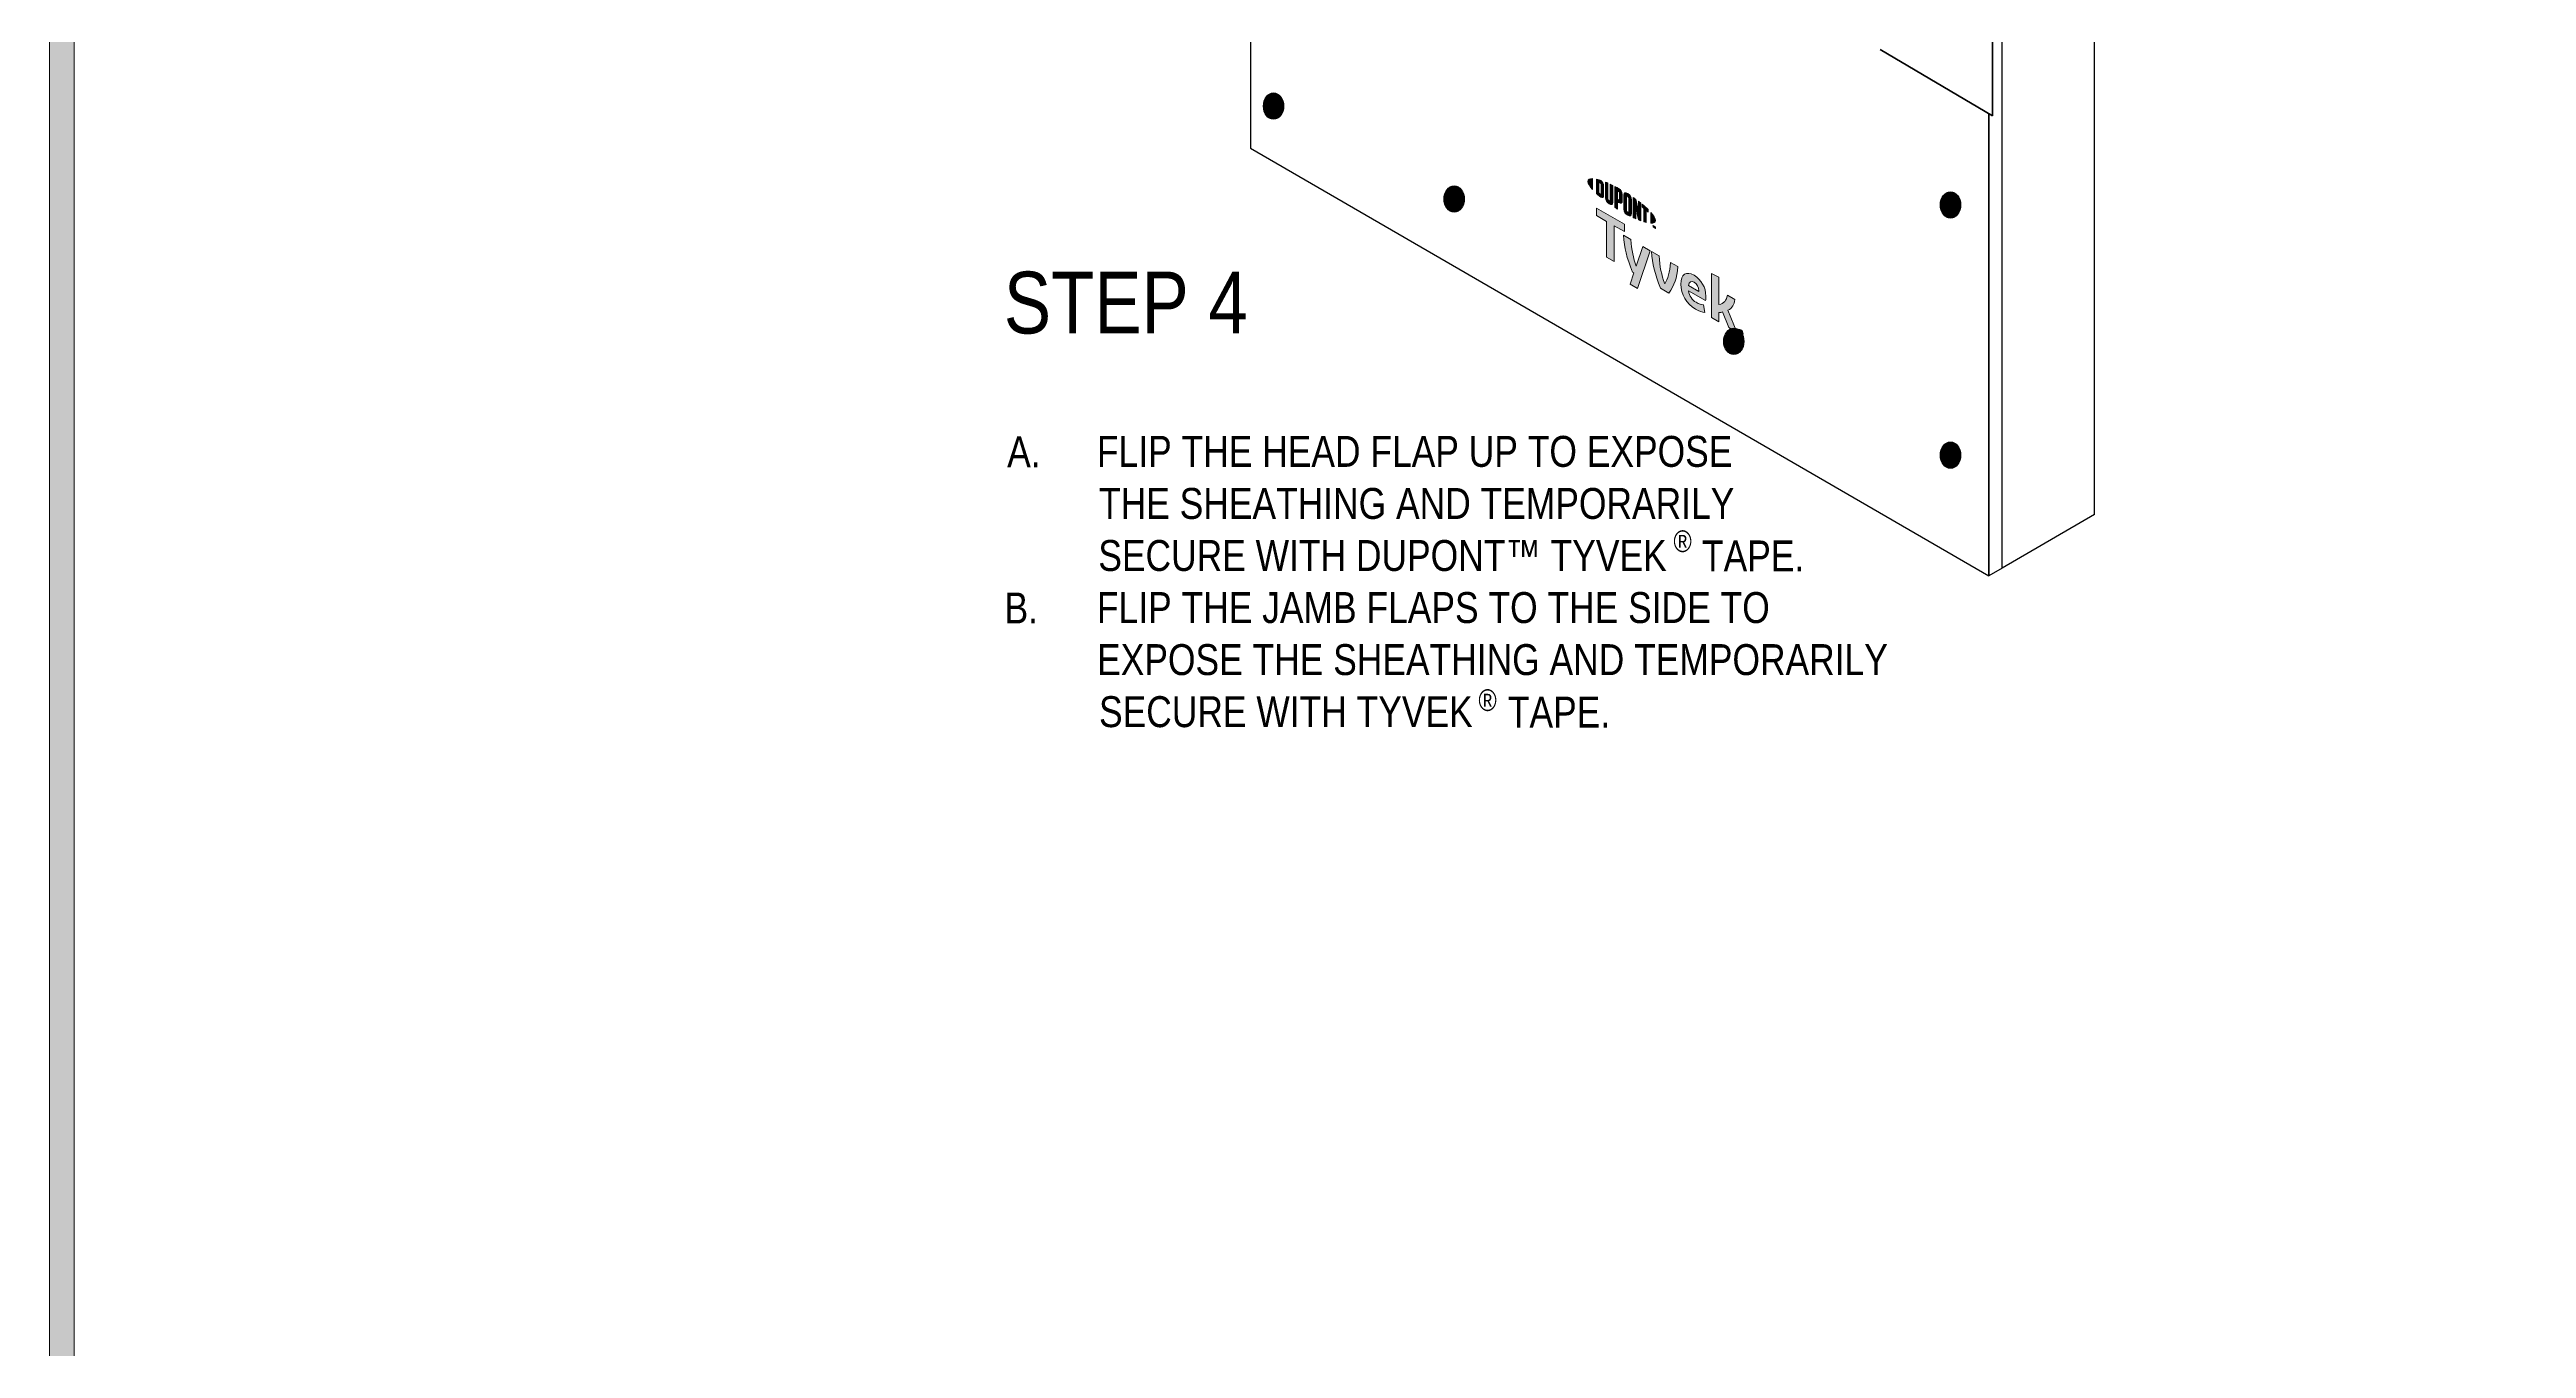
# Model space of a CAD drawing. Extents: x -1279 to 5791, y -3809 to 1769.
# Drawn here: x -1156 to -255, y -302 to 171 of the extents above; entities that cross this region are included whole.
import ezdxf

# ---------------------------------------------------------------- set-up
doc = ezdxf.new("R2010")
doc.units = 0
doc.header["$MEASUREMENT"] = 0
doc.layers.get('0').update_dxf_attribs({"lineweight": 0})
for name, color, linetype, lineweight in [('.ATI-TEXT', 7, 'Continuous', 0), ('G-ANNO-TTLB', 7, 'Continuous', 0), ('TYVEK', 7, 'Continuous', 0), ('X-REF - TRACED', 7, 'Continuous', 0)]:
    doc.layers.add(name, color=color, linetype=linetype, lineweight=lineweight)

# ---------------------------------------------------------------- blocks, each defined once
blk = doc.blocks.new('Block_32')
at = {"layer": '.ATI-TEXT', "char_height": 0.2, "attachment_point": 7}
for s, insert in [('\\C18;\\c0;\\FArial Narrow|b0|i0|c1;\\H11.249999;\\W1.000000;A.', (-807.94, 18.84)), ('\\C18;\\c0;\\FArial Narrow|b0|i0|c1;\\H11.249999;\\W1.000000;FLIP THE HEAD FLAP UP TO EXPOSE', (-775.27, 18.84)), ('\\C18;\\c0;\\FArial Narrow|b0|i0|c1;\\H11.249999;\\W1.000000;THE SHEATHING AND TEMPORARILY', (-774.51, -0.11)), ('\\C18;\\c0;\\FArial Narrow|b0|i0|c1;\\H11.249999;\\W1.000000;SECURE WITH DUPONT™ TYVEK', (-774.77, -19.06)), ('\\C18;\\c0;\\FArial Narrow|b0|i0|c1;\\H7.874999;\\W1.000000;®', (-565.42, -12.12)), ('\\C18;\\c0;\\FArial Narrow|b0|i0|c1;\\H11.249999;\\W1.000000;  TAPE.', (-562.21, -19.06)), ('\\C18;\\c0;\\FArial Narrow|b0|i0|c1;\\H11.249999;\\W1.000000;B.', (-808.89, -38.01)), ('\\C18;\\c0;\\FArial Narrow|b0|i0|c1;\\H11.249999;\\W1.000000;FLIP THE JAMB FLAPS TO THE SIDE TO', (-775.27, -38.01)), ('\\C18;\\c0;\\FArial Narrow|b0|i0|c1;\\H11.249999;\\W1.000000;EXPOSE THE SHEATHING AND TEMPORARILY', (-775.21, -56.96)), ('\\C18;\\c0;\\FArial Narrow|b0|i0|c1;\\H7.874999;\\W1.000000;®', (-636.41, -69.97)), ('\\C18;\\c0;\\FArial Narrow|b0|i0|c1;\\H11.249999;\\W1.000000;SECURE WITH TYVEK', (-774.51, -75.91)), ('\\C18;\\c0;\\FArial Narrow|b0|i0|c1;\\H11.249999;\\W1.000000; TAPE.', (-629.29, -75.91))]:
    blk.add_mtext(s, dxfattribs=dict(at, insert=insert))
blk = doc.blocks.new('Block_347')
at = {"layer": 'X-REF - TRACED', "true_color": 0x848484, "transparency": 33554687}
h = blk.add_hatch(color=252, dxfattribs=at)
h.dxf.hatch_style = 2
edge = h.paths.add_edge_path()
edge.add_spline(control_points=[(-596.57, 122.92), (-596.57, 122.2), (-595.96, 121.17), (-594.89, 119.97), (-594.89, 119.97), (-594.89, 123.91), (-594.89, 123.91), (-595.96, 123.95), (-596.57, 123.63), (-596.57, 122.92)], knot_values=[0, 0, 0, 0, 1, 1, 1, 2, 2, 2, 3, 3, 3, 3], degree=3, periodic=0)
h = blk.add_hatch(color=252, dxfattribs=at)
h.dxf.hatch_style = 2
edge = h.paths.add_edge_path()
edge.add_spline(control_points=[(-591.69, 118.49), (-591.69, 118.18), (-591.85, 118.18), (-592.03, 118.28), (-592.18, 118.37), (-592.41, 118.56), (-592.6, 118.73), (-592.6, 118.73), (-592.6, 122.5), (-592.6, 122.5), (-592.41, 122.45), (-592.18, 122.38), (-592.03, 122.29), (-591.85, 122.18), (-591.69, 121.99), (-591.69, 121.69), (-591.69, 121.69), (-591.69, 118.49), (-591.69, 118.49)], knot_values=[0, 0, 0, 0, 1, 1, 1, 2, 2, 2, 3, 3, 3, 4, 4, 4, 5, 5, 5, 6, 6, 6, 6], degree=3, periodic=0)
edge = h.paths.add_edge_path()
edge.add_spline(control_points=[(-591.91, 123.21), (-592.21, 123.38), (-592.64, 123.52), (-593.42, 123.7), (-593.42, 123.7), (-593.42, 118.47), (-593.42, 118.47), (-592.73, 117.84), (-592.21, 117.4), (-591.91, 117.23), (-591.22, 116.83), (-590.84, 117.09), (-590.84, 117.86), (-590.84, 117.86), (-590.84, 121.33), (-590.84, 121.33), (-590.84, 122.1), (-591.22, 122.81), (-591.91, 123.21)], knot_values=[0, 0, 0, 0, 1, 1, 1, 2, 2, 2, 3, 3, 3, 4, 4, 4, 5, 5, 5, 6, 6, 6, 6], degree=3, periodic=0)
h = blk.add_hatch(color=252, dxfattribs=at)
h.dxf.hatch_style = 2
edge = h.paths.add_edge_path()
edge.add_spline(control_points=[(-588.44, 116), (-588.44, 115.7), (-588.53, 115.56), (-588.86, 115.8), (-589.19, 116.03), (-589.27, 116.24), (-589.27, 116.59), (-589.27, 116.59), (-589.27, 122.28), (-589.27, 122.28), (-589.49, 122.38), (-589.97, 122.58), (-590.17, 122.66), (-590.17, 122.66), (-590.17, 116.91), (-590.17, 116.91), (-590.17, 115.99), (-589.78, 115.41), (-588.86, 114.76), (-588.02, 114.16), (-587.51, 114.35), (-587.51, 115.37), (-587.51, 115.37), (-587.51, 121.45), (-587.51, 121.45), (-587.68, 121.54), (-588.26, 121.81), (-588.44, 121.9), (-588.44, 121.9), (-588.44, 116), (-588.44, 116)], knot_values=[0, 0, 0, 0, 1, 1, 1, 2, 2, 2, 3, 3, 3, 4, 4, 4, 5, 5, 5, 6, 6, 6, 7, 7, 7, 8, 8, 8, 9, 9, 9, 10, 10, 10, 10], degree=3, periodic=0)
h = blk.add_hatch(color=252, dxfattribs=at)
h.dxf.hatch_style = 2
edge = h.paths.add_edge_path()
edge.add_spline(control_points=[(-585.03, 116.53), (-585.03, 116.2), (-585.13, 116.09), (-585.51, 116.31), (-585.51, 116.31), (-585.84, 116.5), (-585.84, 116.5), (-585.84, 116.5), (-585.84, 119.52), (-585.84, 119.52), (-585.69, 119.44), (-585.61, 119.4), (-585.52, 119.35), (-585.11, 119.11), (-585.03, 118.88), (-585.03, 118.54), (-585.03, 118.54), (-585.03, 116.53), (-585.03, 116.53)], knot_values=[0, 0, 0, 0, 1, 1, 1, 2, 2, 2, 3, 3, 3, 4, 4, 4, 5, 5, 5, 6, 6, 6, 6], degree=3, periodic=0)
edge = h.paths.add_edge_path()
edge.add_spline(control_points=[(-585.47, 120.38), (-585.63, 120.48), (-586.23, 120.8), (-586.77, 121.08), (-586.77, 121.08), (-586.77, 113.42), (-586.77, 113.42), (-586.59, 113.3), (-586.1, 112.99), (-585.84, 112.83), (-585.84, 112.83), (-585.84, 115.43), (-585.84, 115.43), (-585.84, 115.43), (-585.47, 115.22), (-585.47, 115.22), (-584.49, 114.66), (-584.08, 114.93), (-584.08, 115.9), (-584.08, 115.9), (-584.08, 118.15), (-584.08, 118.15), (-584.08, 119.11), (-584.54, 119.85), (-585.47, 120.38)], knot_values=[0, 0, 0, 0, 1, 1, 1, 2, 2, 2, 3, 3, 3, 4, 4, 4, 5, 5, 5, 6, 6, 6, 7, 7, 7, 8, 8, 8, 8], degree=3, periodic=0)
h = blk.add_hatch(color=252, dxfattribs=at)
h.dxf.hatch_style = 2
edge = h.paths.add_edge_path()
edge.add_spline(control_points=[(-581.67, 111.92), (-581.67, 111.62), (-581.76, 111.51), (-582.09, 111.69), (-582.44, 111.88), (-582.53, 112.1), (-582.53, 112.41), (-582.53, 112.41), (-582.53, 117.18), (-582.53, 117.18), (-582.53, 117.5), (-582.44, 117.62), (-582.09, 117.41), (-581.76, 117.21), (-581.67, 116.99), (-581.67, 116.69), (-581.67, 116.69), (-581.67, 111.92), (-581.67, 111.92)], knot_values=[0, 0, 0, 0, 1, 1, 1, 2, 2, 2, 3, 3, 3, 4, 4, 4, 5, 5, 5, 6, 6, 6, 6], degree=3, periodic=0)
edge = h.paths.add_edge_path()
edge.add_spline(control_points=[(-582.09, 118.48), (-582.96, 119.03), (-583.48, 118.89), (-583.48, 117.88), (-583.48, 117.88), (-583.48, 112.87), (-583.48, 112.87), (-583.48, 111.81), (-583.01, 111.1), (-582.09, 110.62), (-581.2, 110.14), (-580.73, 110.26), (-580.73, 111.39), (-580.73, 111.39), (-580.73, 116.17), (-580.73, 116.17), (-580.73, 117.25), (-581.15, 117.88), (-582.09, 118.48)], knot_values=[0, 0, 0, 0, 1, 1, 1, 2, 2, 2, 3, 3, 3, 4, 4, 4, 5, 5, 5, 6, 6, 6, 6], degree=3, periodic=0)
h = blk.add_hatch(color=252, dxfattribs=at)
h.dxf.hatch_style = 2
edge = h.paths.add_edge_path()
edge.add_spline(control_points=[(-578.12, 111.92), (-578.12, 111.92), (-579.16, 116.41), (-579.16, 116.41), (-579.45, 116.62), (-579.79, 116.86), (-580.05, 117.04), (-580.05, 117.04), (-580.05, 109.7), (-580.05, 109.7), (-579.87, 109.61), (-579.39, 109.4), (-579.15, 109.29), (-579.15, 109.29), (-579.22, 113.66), (-579.22, 113.66), (-579.22, 113.66), (-578.12, 108.87), (-578.12, 108.87), (-577.89, 108.78), (-577.55, 108.65), (-577.32, 108.57), (-577.32, 108.57), (-577.32, 115.02), (-577.32, 115.02), (-577.56, 115.21), (-577.98, 115.54), (-578.19, 115.69), (-578.19, 115.69), (-578.12, 111.92), (-578.12, 111.92)], knot_values=[0, 0, 0, 0, 1, 1, 1, 2, 2, 2, 3, 3, 3, 4, 4, 4, 5, 5, 5, 6, 6, 6, 7, 7, 7, 8, 8, 8, 9, 9, 9, 10, 10, 10, 10], degree=3, periodic=0)
h = blk.add_hatch(color=252, dxfattribs=at)
h.dxf.hatch_style = 2
edge = h.paths.add_edge_path()
edge.add_spline(control_points=[(-576.86, 113.62), (-576.63, 113.44), (-576.4, 113.26), (-576.18, 113.07), (-576.18, 113.07), (-576.18, 108.19), (-576.18, 108.19), (-575.97, 108.13), (-575.59, 108.02), (-575.34, 107.96), (-575.34, 107.96), (-575.34, 112.36), (-575.34, 112.36), (-575.09, 112.14), (-574.86, 111.94), (-574.65, 111.75), (-574.65, 111.75), (-574.65, 112.69), (-574.65, 112.69), (-575.31, 113.34), (-576.03, 113.97), (-576.86, 114.65), (-576.86, 114.65), (-576.86, 113.62), (-576.86, 113.62)], knot_values=[0, 0, 0, 0, 1, 1, 1, 2, 2, 2, 3, 3, 3, 4, 4, 4, 5, 5, 5, 6, 6, 6, 7, 7, 7, 8, 8, 8, 8], degree=3, periodic=0)
h = blk.add_hatch(color=252, dxfattribs=at)
h.dxf.hatch_style = 2
edge = h.paths.add_edge_path()
edge.add_spline(control_points=[(-571.96, 108.71), (-571.96, 107.99), (-572.58, 107.67), (-573.64, 107.7), (-573.64, 107.7), (-573.64, 111.65), (-573.64, 111.65), (-572.58, 110.45), (-571.96, 109.43), (-571.96, 108.71)], knot_values=[0, 0, 0, 0, 1, 1, 1, 2, 2, 2, 3, 3, 3, 3], degree=3, periodic=0)
h = blk.add_hatch(color=252, dxfattribs=at)
h.dxf.hatch_style = 2
edge = h.paths.add_edge_path()
edge.add_spline(control_points=[(-572.46, 106.63), (-572.46, 106.63), (-572.36, 106.57), (-572.36, 106.57), (-572.36, 106.57), (-572.21, 106.21), (-572.21, 106.21), (-572.21, 106.21), (-572.06, 106.39), (-572.06, 106.39), (-572.06, 106.39), (-571.96, 106.34), (-571.96, 106.34), (-571.96, 106.34), (-571.96, 105.77), (-571.96, 105.77), (-571.96, 105.77), (-572.06, 105.82), (-572.06, 105.82), (-572.06, 105.82), (-572.06, 106.23), (-572.06, 106.23), (-572.06, 106.23), (-572.21, 106.04), (-572.21, 106.04), (-572.21, 106.04), (-572.22, 106.05), (-572.22, 106.05), (-572.22, 106.05), (-572.37, 106.41), (-572.37, 106.41), (-572.37, 106.41), (-572.37, 106), (-572.37, 106), (-572.37, 106), (-572.46, 106.06), (-572.46, 106.06), (-572.46, 106.06), (-572.46, 106.63), (-572.46, 106.63)], knot_values=[0, 0, 0, 0, 1, 1, 1, 2, 2, 2, 3, 3, 3, 4, 4, 4, 5, 5, 5, 6, 6, 6, 7, 7, 7, 8, 8, 8, 9, 9, 9, 10, 10, 10, 11, 11, 11, 12, 12, 12, 13, 13, 13, 13], degree=3, periodic=0)
edge = h.paths.add_edge_path()
edge.add_spline(control_points=[(-572.82, 106.73), (-572.82, 106.73), (-572.97, 106.82), (-572.97, 106.82), (-572.97, 106.82), (-572.97, 106.92), (-572.97, 106.92), (-572.97, 106.92), (-572.57, 106.69), (-572.57, 106.69), (-572.57, 106.69), (-572.57, 106.59), (-572.57, 106.59), (-572.57, 106.59), (-572.72, 106.68), (-572.72, 106.68), (-572.72, 106.68), (-572.72, 106.21), (-572.72, 106.21), (-572.72, 106.21), (-572.82, 106.26), (-572.82, 106.26), (-572.82, 106.26), (-572.82, 106.73), (-572.82, 106.73)], knot_values=[0, 0, 0, 0, 1, 1, 1, 2, 2, 2, 3, 3, 3, 4, 4, 4, 5, 5, 5, 6, 6, 6, 7, 7, 7, 8, 8, 8, 8], degree=3, periodic=0)
at = {"layer": 'X-REF - TRACED'}
for points, knots in [([(-596.57, 122.92), (-596.57, 122.2), (-595.96, 121.17), (-594.89, 119.97), (-594.89, 119.97), (-594.89, 123.91), (-594.89, 123.91), (-595.96, 123.95), (-596.57, 123.63), (-596.57, 122.92)], [0, 0, 0, 0, 1, 1, 1, 2, 2, 2, 3, 3, 3, 3]), ([(-591.91, 123.21), (-592.21, 123.38), (-592.64, 123.52), (-593.42, 123.7), (-593.42, 123.7), (-593.42, 118.47), (-593.42, 118.47), (-592.73, 117.84), (-592.21, 117.4), (-591.91, 117.23), (-591.22, 116.83), (-590.84, 117.09), (-590.84, 117.86), (-590.84, 117.86), (-590.84, 121.33), (-590.84, 121.33), (-590.84, 122.1), (-591.22, 122.81), (-591.91, 123.21)], [0, 0, 0, 0, 1, 1, 1, 2, 2, 2, 3, 3, 3, 4, 4, 4, 5, 5, 5, 6, 6, 6, 6]), ([(-591.69, 118.49), (-591.69, 118.18), (-591.85, 118.18), (-592.03, 118.28), (-592.18, 118.37), (-592.41, 118.56), (-592.6, 118.73), (-592.6, 118.73), (-592.6, 122.5), (-592.6, 122.5), (-592.41, 122.45), (-592.18, 122.38), (-592.03, 122.29), (-591.85, 122.18), (-591.69, 121.99), (-591.69, 121.69), (-591.69, 121.69), (-591.69, 118.49), (-591.69, 118.49)], [0, 0, 0, 0, 1, 1, 1, 2, 2, 2, 3, 3, 3, 4, 4, 4, 5, 5, 5, 6, 6, 6, 6]), ([(-588.44, 116), (-588.44, 115.7), (-588.53, 115.56), (-588.86, 115.8), (-589.19, 116.03), (-589.27, 116.24), (-589.27, 116.59), (-589.27, 116.59), (-589.27, 122.28), (-589.27, 122.28), (-589.49, 122.38), (-589.97, 122.58), (-590.17, 122.66), (-590.17, 122.66), (-590.17, 116.91), (-590.17, 116.91), (-590.17, 115.99), (-589.78, 115.41), (-588.86, 114.76), (-588.02, 114.16), (-587.51, 114.35), (-587.51, 115.37), (-587.51, 115.37), (-587.51, 121.45), (-587.51, 121.45), (-587.68, 121.54), (-588.26, 121.81), (-588.44, 121.9), (-588.44, 121.9), (-588.44, 116), (-588.44, 116)], [0, 0, 0, 0, 1, 1, 1, 2, 2, 2, 3, 3, 3, 4, 4, 4, 5, 5, 5, 6, 6, 6, 7, 7, 7, 8, 8, 8, 9, 9, 9, 10, 10, 10, 10]), ([(-585.47, 120.38), (-585.63, 120.48), (-586.23, 120.8), (-586.77, 121.08), (-586.77, 121.08), (-586.77, 113.42), (-586.77, 113.42), (-586.59, 113.3), (-586.1, 112.99), (-585.84, 112.83), (-585.84, 112.83), (-585.84, 115.43), (-585.84, 115.43), (-585.84, 115.43), (-585.47, 115.22), (-585.47, 115.22), (-584.49, 114.66), (-584.08, 114.93), (-584.08, 115.9), (-584.08, 115.9), (-584.08, 118.15), (-584.08, 118.15), (-584.08, 119.11), (-584.54, 119.85), (-585.47, 120.38)], [0, 0, 0, 0, 1, 1, 1, 2, 2, 2, 3, 3, 3, 4, 4, 4, 5, 5, 5, 6, 6, 6, 7, 7, 7, 8, 8, 8, 8]), ([(-585.03, 116.53), (-585.03, 116.2), (-585.13, 116.09), (-585.51, 116.31), (-585.51, 116.31), (-585.84, 116.5), (-585.84, 116.5), (-585.84, 116.5), (-585.84, 119.52), (-585.84, 119.52), (-585.69, 119.44), (-585.61, 119.4), (-585.52, 119.35), (-585.11, 119.11), (-585.03, 118.88), (-585.03, 118.54), (-585.03, 118.54), (-585.03, 116.53), (-585.03, 116.53)], [0, 0, 0, 0, 1, 1, 1, 2, 2, 2, 3, 3, 3, 4, 4, 4, 5, 5, 5, 6, 6, 6, 6]), ([(-582.09, 118.48), (-582.96, 119.03), (-583.48, 118.89), (-583.48, 117.88), (-583.48, 117.88), (-583.48, 112.87), (-583.48, 112.87), (-583.48, 111.81), (-583.01, 111.1), (-582.09, 110.62), (-581.2, 110.14), (-580.73, 110.26), (-580.73, 111.39), (-580.73, 111.39), (-580.73, 116.17), (-580.73, 116.17), (-580.73, 117.25), (-581.15, 117.88), (-582.09, 118.48)], [0, 0, 0, 0, 1, 1, 1, 2, 2, 2, 3, 3, 3, 4, 4, 4, 5, 5, 5, 6, 6, 6, 6]), ([(-581.67, 111.92), (-581.67, 111.62), (-581.76, 111.51), (-582.09, 111.69), (-582.44, 111.88), (-582.53, 112.1), (-582.53, 112.41), (-582.53, 112.41), (-582.53, 117.18), (-582.53, 117.18), (-582.53, 117.5), (-582.44, 117.62), (-582.09, 117.41), (-581.76, 117.21), (-581.67, 116.99), (-581.67, 116.69), (-581.67, 116.69), (-581.67, 111.92), (-581.67, 111.92)], [0, 0, 0, 0, 1, 1, 1, 2, 2, 2, 3, 3, 3, 4, 4, 4, 5, 5, 5, 6, 6, 6, 6]), ([(-578.12, 111.92), (-578.12, 111.92), (-579.16, 116.41), (-579.16, 116.41), (-579.45, 116.62), (-579.79, 116.86), (-580.05, 117.04), (-580.05, 117.04), (-580.05, 109.7), (-580.05, 109.7), (-579.87, 109.61), (-579.39, 109.4), (-579.15, 109.29), (-579.15, 109.29), (-579.22, 113.66), (-579.22, 113.66), (-579.22, 113.66), (-578.12, 108.87), (-578.12, 108.87), (-577.89, 108.78), (-577.55, 108.65), (-577.32, 108.57), (-577.32, 108.57), (-577.32, 115.02), (-577.32, 115.02), (-577.56, 115.21), (-577.98, 115.54), (-578.19, 115.69), (-578.19, 115.69), (-578.12, 111.92), (-578.12, 111.92)], [0, 0, 0, 0, 1, 1, 1, 2, 2, 2, 3, 3, 3, 4, 4, 4, 5, 5, 5, 6, 6, 6, 7, 7, 7, 8, 8, 8, 9, 9, 9, 10, 10, 10, 10]), ([(-576.86, 113.62), (-576.63, 113.44), (-576.4, 113.26), (-576.18, 113.07), (-576.18, 113.07), (-576.18, 108.19), (-576.18, 108.19), (-575.97, 108.13), (-575.59, 108.02), (-575.34, 107.96), (-575.34, 107.96), (-575.34, 112.36), (-575.34, 112.36), (-575.09, 112.14), (-574.86, 111.94), (-574.65, 111.75), (-574.65, 111.75), (-574.65, 112.69), (-574.65, 112.69), (-575.31, 113.34), (-576.03, 113.97), (-576.86, 114.65), (-576.86, 114.65), (-576.86, 113.62), (-576.86, 113.62)], [0, 0, 0, 0, 1, 1, 1, 2, 2, 2, 3, 3, 3, 4, 4, 4, 5, 5, 5, 6, 6, 6, 7, 7, 7, 8, 8, 8, 8]), ([(-571.96, 108.71), (-571.96, 107.99), (-572.58, 107.67), (-573.64, 107.7), (-573.64, 107.7), (-573.64, 111.65), (-573.64, 111.65), (-572.58, 110.45), (-571.96, 109.43), (-571.96, 108.71)], [0, 0, 0, 0, 1, 1, 1, 2, 2, 2, 3, 3, 3, 3]), ([(-572.82, 106.73), (-572.82, 106.73), (-572.97, 106.82), (-572.97, 106.82), (-572.97, 106.82), (-572.97, 106.92), (-572.97, 106.92), (-572.97, 106.92), (-572.57, 106.69), (-572.57, 106.69), (-572.57, 106.69), (-572.57, 106.59), (-572.57, 106.59), (-572.57, 106.59), (-572.72, 106.68), (-572.72, 106.68), (-572.72, 106.68), (-572.72, 106.21), (-572.72, 106.21), (-572.72, 106.21), (-572.82, 106.26), (-572.82, 106.26), (-572.82, 106.26), (-572.82, 106.73), (-572.82, 106.73)], [0, 0, 0, 0, 1, 1, 1, 2, 2, 2, 3, 3, 3, 4, 4, 4, 5, 5, 5, 6, 6, 6, 7, 7, 7, 8, 8, 8, 8]), ([(-572.46, 106.63), (-572.46, 106.63), (-572.36, 106.57), (-572.36, 106.57), (-572.36, 106.57), (-572.21, 106.21), (-572.21, 106.21), (-572.21, 106.21), (-572.06, 106.39), (-572.06, 106.39), (-572.06, 106.39), (-571.96, 106.34), (-571.96, 106.34), (-571.96, 106.34), (-571.96, 105.77), (-571.96, 105.77), (-571.96, 105.77), (-572.06, 105.82), (-572.06, 105.82), (-572.06, 105.82), (-572.06, 106.23), (-572.06, 106.23), (-572.06, 106.23), (-572.21, 106.04), (-572.21, 106.04), (-572.21, 106.04), (-572.22, 106.05), (-572.22, 106.05), (-572.22, 106.05), (-572.37, 106.41), (-572.37, 106.41), (-572.37, 106.41), (-572.37, 106), (-572.37, 106), (-572.37, 106), (-572.46, 106.06), (-572.46, 106.06), (-572.46, 106.06), (-572.46, 106.63), (-572.46, 106.63)], [0, 0, 0, 0, 1, 1, 1, 2, 2, 2, 3, 3, 3, 4, 4, 4, 5, 5, 5, 6, 6, 6, 7, 7, 7, 8, 8, 8, 9, 9, 9, 10, 10, 10, 11, 11, 11, 12, 12, 12, 13, 13, 13, 13])]:
    blk.add_open_spline(points, degree=3, knots=knots, dxfattribs=at)
blk = doc.blocks.new('Block_351')
at = {"layer": 'X-REF - TRACED', "true_color": 0x848484, "transparency": 33554687}
h = blk.add_hatch(color=252, dxfattribs=at)
h.dxf.hatch_style = 2
h.paths.add_polyline_path([(-583.31, 107.38), (-593.42, 113.22), (-593.42, 110.47), (-589.77, 108.37), (-589.77, 95.37), (-586.96, 93.75), (-586.96, 106.75), (-583.31, 104.64)])
h = blk.add_hatch(color=252, dxfattribs=at)
h.dxf.hatch_style = 2
edge = h.paths.add_edge_path()
edge.add_spline(control_points=[(-566.52, 93.44), (-566.7, 89.7), (-567.45, 87.52), (-568.6, 85.65), (-569.72, 88.83), (-570.45, 91.86), (-570.66, 95.83), (-570.66, 95.83), (-573.39, 97.4), (-573.39, 97.4), (-573.09, 92.71), (-572.21, 89.3), (-570.09, 84.01), (-570.09, 84.01), (-567.09, 82.28), (-567.09, 82.28), (-565.05, 85.17), (-564.21, 87.58), (-563.82, 91.88), (-563.82, 91.88), (-566.52, 93.44), (-566.52, 93.44)], knot_values=[0, 0, 0, 0, 1, 1, 1, 2, 2, 2, 3, 3, 3, 4, 4, 4, 5, 5, 5, 6, 6, 6, 7, 7, 7, 7], degree=3, periodic=0)
h = blk.add_hatch(color=252, dxfattribs=at)
h.dxf.hatch_style = 2
edge = h.paths.add_edge_path()
edge.add_spline(control_points=[(-559.95, 84.99), (-559.95, 84.99), (-556.23, 82.84), (-556.23, 82.84), (-556.23, 82.84), (-556.23, 83.11), (-556.23, 83.11), (-556.23, 84.37), (-556.82, 85.63), (-557.9, 86.25), (-559.03, 86.91), (-559.78, 86.42), (-559.95, 84.99)], knot_values=[0, 0, 0, 0, 1, 1, 1, 2, 2, 2, 3, 3, 3, 4, 4, 4, 4], degree=3, periodic=0)
edge = h.paths.add_edge_path()
edge.add_spline(control_points=[(-554.01, 75.22), (-554.87, 75.27), (-556.15, 75.69), (-557.44, 76.44), (-560.6, 78.26), (-562.76, 81.8), (-562.76, 85.53), (-562.76, 89.11), (-560.78, 90.39), (-557.9, 88.73), (-555.33, 87.24), (-553.64, 84.18), (-553.64, 81.17), (-553.64, 80.49), (-553.68, 79.93), (-553.72, 79.5), (-553.72, 79.5), (-559.92, 83.08), (-559.92, 83.08), (-559.66, 81.14), (-558.74, 79.79), (-557.17, 78.89), (-556.21, 78.33), (-555.29, 78.05), (-554.44, 77.97), (-554.44, 77.97), (-554.01, 75.22), (-554.01, 75.22)], knot_values=[0, 0, 0, 0, 1, 1, 1, 2, 2, 2, 3, 3, 3, 4, 4, 4, 5, 5, 5, 6, 6, 6, 7, 7, 7, 8, 8, 8, 9, 9, 9, 9], degree=3, periodic=0)
h = blk.add_hatch(color=252, dxfattribs=at)
h.dxf.hatch_style = 2
edge = h.paths.add_edge_path()
edge.add_spline(control_points=[(-545.62, 76.02), (-545.62, 76.02), (-542.36, 68), (-542.36, 68), (-542.36, 68), (-545.3, 69.7), (-545.3, 69.7), (-545.3, 69.7), (-547.56, 75.38), (-547.56, 75.38), (-547.97, 75.29), (-548.4, 75.2), (-548.87, 75.13), (-548.87, 75.13), (-548.87, 71.76), (-548.87, 71.76), (-548.87, 71.76), (-551.58, 73.32), (-551.58, 73.32), (-551.58, 73.32), (-551.58, 89.44), (-551.58, 89.44), (-551.58, 89.44), (-548.87, 88.04), (-548.87, 88.04), (-548.87, 88.04), (-548.87, 78.12), (-548.87, 78.12), (-547.03, 78.43), (-546.13, 79.48), (-545.81, 81.48), (-545.81, 81.48), (-543.13, 79.93), (-543.13, 79.93), (-543.18, 78.03), (-544.05, 76.8), (-545.62, 76.02)], knot_values=[0, 0, 0, 0, 1, 1, 1, 2, 2, 2, 3, 3, 3, 4, 4, 4, 5, 5, 5, 6, 6, 6, 7, 7, 7, 8, 8, 8, 9, 9, 9, 10, 10, 10, 11, 11, 11, 12, 12, 12, 12], degree=3, periodic=0)
at = {"layer": 'X-REF - TRACED'}
blk.add_lwpolyline([(-583.31, 107.38), (-593.42, 113.22), (-593.42, 110.47), (-589.77, 108.37), (-589.77, 95.37), (-586.96, 93.75), (-586.96, 106.75), (-583.31, 104.64)], close=True, dxfattribs=at)
for points, knots in [([(-566.52, 93.44), (-566.7, 89.7), (-567.45, 87.52), (-568.6, 85.65), (-569.72, 88.83), (-570.45, 91.86), (-570.66, 95.83), (-570.66, 95.83), (-573.39, 97.4), (-573.39, 97.4), (-573.09, 92.71), (-572.21, 89.3), (-570.09, 84.01), (-570.09, 84.01), (-567.09, 82.28), (-567.09, 82.28), (-565.05, 85.17), (-564.21, 87.58), (-563.82, 91.88), (-563.82, 91.88), (-566.52, 93.44), (-566.52, 93.44)], [0, 0, 0, 0, 1, 1, 1, 2, 2, 2, 3, 3, 3, 4, 4, 4, 5, 5, 5, 6, 6, 6, 7, 7, 7, 7]), ([(-554.01, 75.22), (-554.87, 75.27), (-556.15, 75.69), (-557.44, 76.44), (-560.6, 78.26), (-562.76, 81.8), (-562.76, 85.53), (-562.76, 89.11), (-560.78, 90.39), (-557.9, 88.73), (-555.33, 87.24), (-553.64, 84.18), (-553.64, 81.17), (-553.64, 80.49), (-553.68, 79.93), (-553.72, 79.5), (-553.72, 79.5), (-559.92, 83.08), (-559.92, 83.08), (-559.66, 81.14), (-558.74, 79.79), (-557.17, 78.89), (-556.21, 78.33), (-555.29, 78.05), (-554.44, 77.97), (-554.44, 77.97), (-554.01, 75.22), (-554.01, 75.22)], [0, 0, 0, 0, 1, 1, 1, 2, 2, 2, 3, 3, 3, 4, 4, 4, 5, 5, 5, 6, 6, 6, 7, 7, 7, 8, 8, 8, 9, 9, 9, 9]), ([(-559.95, 84.99), (-559.95, 84.99), (-556.23, 82.84), (-556.23, 82.84), (-556.23, 82.84), (-556.23, 83.11), (-556.23, 83.11), (-556.23, 84.37), (-556.82, 85.63), (-557.9, 86.25), (-559.03, 86.91), (-559.78, 86.42), (-559.95, 84.99)], [0, 0, 0, 0, 1, 1, 1, 2, 2, 2, 3, 3, 3, 4, 4, 4, 4]), ([(-545.62, 76.02), (-545.62, 76.02), (-542.36, 68), (-542.36, 68), (-542.36, 68), (-545.3, 69.7), (-545.3, 69.7), (-545.3, 69.7), (-547.56, 75.38), (-547.56, 75.38), (-547.97, 75.29), (-548.4, 75.2), (-548.87, 75.13), (-548.87, 75.13), (-548.87, 71.76), (-548.87, 71.76), (-548.87, 71.76), (-551.58, 73.32), (-551.58, 73.32), (-551.58, 73.32), (-551.58, 89.44), (-551.58, 89.44), (-551.58, 89.44), (-548.87, 88.04), (-548.87, 88.04), (-548.87, 88.04), (-548.87, 78.12), (-548.87, 78.12), (-547.03, 78.43), (-546.13, 79.48), (-545.81, 81.48), (-545.81, 81.48), (-543.13, 79.93), (-543.13, 79.93), (-543.18, 78.03), (-544.05, 76.8), (-545.62, 76.02)], [0, 0, 0, 0, 1, 1, 1, 2, 2, 2, 3, 3, 3, 4, 4, 4, 5, 5, 5, 6, 6, 6, 7, 7, 7, 8, 8, 8, 9, 9, 9, 10, 10, 10, 11, 11, 11, 12, 12, 12, 12])]:
    blk.add_open_spline(points, degree=3, knots=knots, dxfattribs=at)
blk = doc.blocks.new('Block_350')
at = {"layer": 'X-REF - TRACED', "true_color": 0x848484, "transparency": 33554687}
h = blk.add_hatch(color=252, dxfattribs=at)
h.dxf.hatch_style = 2
edge = h.paths.add_edge_path()
edge.add_spline(control_points=[(-576.58, 99.24), (-576.58, 99.24), (-579.01, 92), (-579.01, 92), (-580.04, 95.03), (-580.71, 97.96), (-580.92, 101.75), (-580.92, 101.75), (-583.64, 103.32), (-583.64, 103.32), (-583.35, 98.63), (-582.47, 95.22), (-580.35, 89.93), (-580.35, 89.93), (-579.8, 89.62), (-579.8, 89.62), (-579.8, 89.62), (-581.19, 85.48), (-581.19, 85.48), (-581.19, 85.48), (-578.49, 83.91), (-578.49, 83.91), (-578.49, 83.91), (-573.87, 97.68), (-573.87, 97.68), (-573.87, 97.68), (-576.58, 99.24), (-576.58, 99.24)], knot_values=[0, 0, 0, 0, 1, 1, 1, 2, 2, 2, 3, 3, 3, 4, 4, 4, 5, 5, 5, 6, 6, 6, 7, 7, 7, 8, 8, 8, 9, 9, 9, 9], degree=3, periodic=0)
at = {"layer": 'X-REF - TRACED'}
blk.add_open_spline([(-576.58, 99.24), (-576.58, 99.24), (-579.01, 92), (-579.01, 92), (-580.04, 95.03), (-580.71, 97.96), (-580.92, 101.75), (-580.92, 101.75), (-583.64, 103.32), (-583.64, 103.32), (-583.35, 98.63), (-582.47, 95.22), (-580.35, 89.93), (-580.35, 89.93), (-579.8, 89.62), (-579.8, 89.62), (-579.8, 89.62), (-581.19, 85.48), (-581.19, 85.48), (-581.19, 85.48), (-578.49, 83.91), (-578.49, 83.91), (-578.49, 83.91), (-573.87, 97.68), (-573.87, 97.68), (-573.87, 97.68), (-576.58, 99.24), (-576.58, 99.24)], degree=3, knots=[0, 0, 0, 0, 1, 1, 1, 2, 2, 2, 3, 3, 3, 4, 4, 4, 5, 5, 5, 6, 6, 6, 7, 7, 7, 8, 8, 8, 9, 9, 9, 9], dxfattribs=at)
blk.add_blockref('Block_351', (0, 0), dxfattribs=at)
blk = doc.blocks.new('Block_352')
at = {"layer": 'X-REF - TRACED', "true_color": 0x848484, "transparency": 33554687}
h = blk.add_hatch(color=252, dxfattribs=at)
h.dxf.hatch_style = 2
edge = h.paths.add_edge_path()
edge.add_spline(control_points=[(-541.06, 68.31), (-541.06, 68.31), (-541.06, 68.02), (-541.06, 68.02), (-541.06, 68.02), (-540.95, 67.95), (-540.95, 67.95), (-540.84, 67.89), (-540.78, 67.89), (-540.78, 68), (-540.78, 68.11), (-540.84, 68.18), (-540.95, 68.25), (-540.95, 68.25), (-541.06, 68.31), (-541.06, 68.31)], knot_values=[0, 0, 0, 0, 1, 1, 1, 2, 2, 2, 3, 3, 3, 4, 4, 4, 5, 5, 5, 5], degree=3, periodic=0)
edge = h.paths.add_edge_path()
edge.add_spline(control_points=[(-541.25, 68.61), (-541.25, 68.61), (-540.95, 68.43), (-540.95, 68.43), (-540.71, 68.3), (-540.6, 68.1), (-540.6, 67.89), (-540.6, 67.75), (-540.66, 67.68), (-540.77, 67.7), (-540.71, 67.53), (-540.63, 67.37), (-540.54, 67.18), (-540.54, 67.18), (-540.77, 67.31), (-540.77, 67.31), (-540.85, 67.48), (-540.91, 67.62), (-540.96, 67.77), (-540.96, 67.77), (-541.06, 67.83), (-541.06, 67.83), (-541.06, 67.83), (-541.06, 67.48), (-541.06, 67.48), (-541.06, 67.48), (-541.25, 67.59), (-541.25, 67.59), (-541.25, 67.59), (-541.25, 68.61), (-541.25, 68.61)], knot_values=[0, 0, 0, 0, 1, 1, 1, 2, 2, 2, 3, 3, 3, 4, 4, 4, 5, 5, 5, 6, 6, 6, 7, 7, 7, 8, 8, 8, 9, 9, 9, 10, 10, 10, 10], degree=3, periodic=0)
edge = h.paths.add_edge_path()
edge.add_spline(control_points=[(-540.94, 68.69), (-541.37, 68.93), (-541.61, 68.79), (-541.61, 68.29), (-541.61, 67.77), (-541.37, 67.36), (-540.94, 67.11), (-540.52, 66.86), (-540.27, 67), (-540.27, 67.51), (-540.27, 68.02), (-540.52, 68.44), (-540.94, 68.69)], knot_values=[0, 0, 0, 0, 1, 1, 1, 2, 2, 2, 3, 3, 3, 4, 4, 4, 4], degree=3, periodic=0)
edge = h.paths.add_edge_path()
edge.add_spline(control_points=[(-540.94, 68.89), (-540.41, 68.59), (-540.07, 68), (-540.07, 67.39), (-540.07, 66.79), (-540.42, 66.61), (-540.94, 66.91), (-541.47, 67.22), (-541.81, 67.8), (-541.81, 68.4), (-541.81, 69.01), (-541.47, 69.2), (-540.94, 68.89)], knot_values=[0, 0, 0, 0, 1, 1, 1, 2, 2, 2, 3, 3, 3, 4, 4, 4, 4], degree=3, periodic=0)
at = {"layer": 'X-REF - TRACED'}
for points, knots in [([(-540.94, 68.89), (-540.41, 68.59), (-540.07, 68), (-540.07, 67.39), (-540.07, 66.79), (-540.42, 66.61), (-540.94, 66.91), (-541.47, 67.22), (-541.81, 67.8), (-541.81, 68.4), (-541.81, 69.01), (-541.47, 69.2), (-540.94, 68.89)], [0, 0, 0, 0, 1, 1, 1, 2, 2, 2, 3, 3, 3, 4, 4, 4, 4]), ([(-540.94, 68.69), (-541.37, 68.93), (-541.61, 68.79), (-541.61, 68.29), (-541.61, 67.77), (-541.37, 67.36), (-540.94, 67.11), (-540.52, 66.86), (-540.27, 67), (-540.27, 67.51), (-540.27, 68.02), (-540.52, 68.44), (-540.94, 68.69)], [0, 0, 0, 0, 1, 1, 1, 2, 2, 2, 3, 3, 3, 4, 4, 4, 4]), ([(-541.25, 68.61), (-541.25, 68.61), (-540.95, 68.43), (-540.95, 68.43), (-540.71, 68.3), (-540.6, 68.1), (-540.6, 67.89), (-540.6, 67.75), (-540.66, 67.68), (-540.77, 67.7), (-540.71, 67.53), (-540.63, 67.37), (-540.54, 67.18), (-540.54, 67.18), (-540.77, 67.31), (-540.77, 67.31), (-540.85, 67.48), (-540.91, 67.62), (-540.96, 67.77), (-540.96, 67.77), (-541.06, 67.83), (-541.06, 67.83), (-541.06, 67.83), (-541.06, 67.48), (-541.06, 67.48), (-541.06, 67.48), (-541.25, 67.59), (-541.25, 67.59), (-541.25, 67.59), (-541.25, 68.61), (-541.25, 68.61)], [0, 0, 0, 0, 1, 1, 1, 2, 2, 2, 3, 3, 3, 4, 4, 4, 5, 5, 5, 6, 6, 6, 7, 7, 7, 8, 8, 8, 9, 9, 9, 10, 10, 10, 10]), ([(-541.06, 68.31), (-541.06, 68.31), (-541.06, 68.02), (-541.06, 68.02), (-541.06, 68.02), (-540.95, 67.95), (-540.95, 67.95), (-540.84, 67.89), (-540.78, 67.89), (-540.78, 68), (-540.78, 68.11), (-540.84, 68.18), (-540.95, 68.25), (-540.95, 68.25), (-541.06, 68.31), (-541.06, 68.31)], [0, 0, 0, 0, 1, 1, 1, 2, 2, 2, 3, 3, 3, 4, 4, 4, 5, 5, 5, 5])]:
    blk.add_open_spline(points, degree=3, knots=knots, dxfattribs=at)
blk = doc.blocks.new('Block_349')
at = {"layer": 'X-REF - TRACED'}
for name in ['Block_350', 'Block_352']:
    blk.add_blockref(name, (0, 0), dxfattribs=at)
blk = doc.blocks.new('Block_348')
at = {"layer": 'X-REF - TRACED'}
blk.add_blockref('Block_349', (0, 0), dxfattribs=at)
blk = doc.blocks.new('Block_346')
at = {"layer": 'X-REF - TRACED'}
for name in ['Block_347', 'Block_348']:
    blk.add_blockref(name, (0, 0), dxfattribs=at)

msp = doc.modelspace()

# ---------------------------------------------------------------- hatches: boundary and pattern name
at = {"layer": 'G-ANNO-TTLB', "true_color": 0xff00ff, "transparency": 33554687}
h = msp.add_hatch(color=6, dxfattribs=at)
edge = h.paths.add_edge_path()
edge.add_spline(control_points=[(1773.02, -796.5), (1773.02, -796.5), (-1156.5, -796.5), (-1156.5, -796.5), (-1156.5, -796.5), (-1156.5, 1660.5), (-1156.5, 1660.5), (-1156.5, 1660.5), (1773.02, 1660.5), (1773.02, 1660.5), (1773.02, 1660.5), (1773.02, -796.5), (1773.02, -796.5)], knot_values=[0, 0, 0, 0, 1, 1, 1, 2, 2, 2, 3, 3, 3, 4, 4, 4, 4], degree=3, periodic=0)
edge = h.paths.add_edge_path()
edge.add_spline(control_points=[(-1147.5, 1651.5), (-1147.5, 1651.5), (-1147.5, -787.5), (-1147.5, -787.5), (-1147.5, -787.5), (1764.02, -787.5), (1764.02, -787.5), (1764.02, -787.5), (1764.02, 1651.5), (1764.02, 1651.5), (1764.02, 1651.5), (-1147.5, 1651.5), (-1147.5, 1651.5)], knot_values=[0, 0, 0, 0, 1, 1, 1, 2, 2, 2, 3, 3, 3, 4, 4, 4, 4], degree=3, periodic=0)
edge.add_line((-1147.5, 1651.5), (-1147.5, 1651.5))
at = {"layer": 'TYVEK', "true_color": 0x003b71, "transparency": 33554687}
h = msp.add_hatch(color=156, dxfattribs=at)
h.dxf.hatch_style = 2
edge = h.paths.add_edge_path()
edge.add_ellipse((-710.98, 150.32), major_axis=(0, 4.78), ratio=0.766948, start_angle=0, end_angle=360)
h = msp.add_hatch(color=156, dxfattribs=at)
h.dxf.hatch_style = 2
edge = h.paths.add_edge_path()
edge.add_ellipse((-645.26, 116.5), major_axis=(0, 4.78), ratio=0.766948, start_angle=0, end_angle=360)
h = msp.add_hatch(color=156, dxfattribs=at)
h.dxf.hatch_style = 2
edge = h.paths.add_edge_path()
edge.add_ellipse((-464.6, 114.35), major_axis=(0, 4.78), ratio=0.766948, start_angle=0, end_angle=360)
h = msp.add_hatch(color=156, dxfattribs=at)
h.dxf.hatch_style = 2
edge = h.paths.add_edge_path()
edge.add_ellipse((-543.47, 64.68), major_axis=(0, 4.78), ratio=0.766948, start_angle=0, end_angle=360)
h = msp.add_hatch(color=156, dxfattribs=at)
h.dxf.hatch_style = 2
edge = h.paths.add_edge_path()
edge.add_ellipse((-464.6, 23.24), major_axis=(0, 4.78), ratio=0.766948, start_angle=0, end_angle=360)

# ---------------------------------------------------------------- linework, layer by layer
at = {"color": 18, "lineweight": 0, "true_color": 0x000000}
msp.add_lwpolyline([(-1147.5, -787.5), (-1147.5, 1651.5), (1764.02, 1651.5), (1764.02, -787.5)], close=True, dxfattribs=at)
at = {"layer": 'G-ANNO-TTLB', "color": 6, "lineweight": 9, "true_color": 0xff00ff}
for p, q in [((-1156.5, 1660.5), (-1156.5, -796.5)), ((-1147.5, 1651.5), (-1147.5, -787.5)), ((-1147.5, -787.5), (-1147.5, 1651.5))]:
    msp.add_line(p, q, dxfattribs=at)
at = {"layer": 'G-ANNO-TTLB'}
for points in [[(1773.02, -796.5), (1773.02, -796.5), (-1156.5, -796.5), (-1156.5, -796.5), (-1156.5, -796.5), (-1156.5, 1660.5), (-1156.5, 1660.5), (-1156.5, 1660.5), (1773.02, 1660.5), (1773.02, 1660.5), (1773.02, 1660.5), (1773.02, -796.5), (1773.02, -796.5)], [(-1147.5, 1651.5), (-1147.5, 1651.5), (-1147.5, -787.5), (-1147.5, -787.5), (-1147.5, -787.5), (1764.02, -787.5), (1764.02, -787.5), (1764.02, -787.5), (1764.02, 1651.5), (1764.02, 1651.5), (1764.02, 1651.5), (-1147.5, 1651.5), (-1147.5, 1651.5)]]:
    msp.add_open_spline(points, degree=3, knots=[0, 0, 0, 0, 1, 1, 1, 2, 2, 2, 3, 3, 3, 4, 4, 4, 4], dxfattribs=at)
at = {"layer": 'TYVEK', "color": 33, "lineweight": 25, "true_color": 0xcc9966}
for q in [(-412.16, 426.06), (-445.78, -17.87)]:
    msp.add_line((-412.16, 1.7), q, dxfattribs=at)
at = {"layer": 'TYVEK', "color": 18, "lineweight": 60, "true_color": 0x000000}
for p, q in [((-449.32, 146.76), (-449.32, 316.88)), ((-490.23, 170.88), (-449.32, 146.76))]:
    msp.add_line(p, q, dxfattribs=at)
at = {"layer": 'TYVEK', "color": 2, "lineweight": 25, "true_color": 0xffff00}
for p, q in [((-445.78, -17.87), (-445.78, 318.99)), ((-450.59, -20.65), (-450.59, 147.59)), ((-445.78, -17.87), (-450.59, -20.65))]:
    msp.add_line(p, q, dxfattribs=at)
at = {"layer": 'TYVEK', "color": 18, "lineweight": 25, "true_color": 0x000000}
for p, q in [((-719.38, 259.28), (-719.38, 134.96)), ((-450.59, 147.59), (-450.59, -20.65)), ((-719.38, 134.96), (-450.59, -20.65))]:
    msp.add_line(p, q, dxfattribs=at)
at = {"layer": 'TYVEK', "color": 18, "lineweight": 25, "true_color": 0x080808}
for p, q in [((-711.95, 150.35), (-710.01, 150.35)), ((-710.98, 151.58), (-710.98, 149.11)), ((-645.26, 117.76), (-645.26, 115.29)), ((-646.24, 116.53), (-644.29, 116.53)), ((-465.57, 114.38), (-463.62, 114.38)), ((-464.6, 115.61), (-464.6, 113.14)), ((-544.44, 64.71), (-542.5, 64.71)), ((-543.47, 65.95), (-543.47, 63.48)), ((-465.57, 23.27), (-463.62, 23.27)), ((-464.6, 24.5), (-464.6, 22.04))]:
    msp.add_line(p, q, dxfattribs=at)
at = {"layer": 'TYVEK', "color": 18, "lineweight": 25, "true_color": 0x000000}
for centre in [(-710.98, 150.32), (-645.26, 116.5), (-464.6, 114.35), (-543.47, 64.68), (-464.6, 23.24)]:
    msp.add_ellipse(centre, major_axis=(0, 4.78), ratio=0.766948, dxfattribs=at)
at = {"layer": 'TYVEK', "color": 18, "lineweight": 25, "true_color": 0x080808}
for centre in [(-710.98, 150.35), (-645.26, 116.53), (-464.6, 114.38), (-543.47, 64.71), (-464.6, 23.27)]:
    msp.add_ellipse(centre, major_axis=(0, 1.23), ratio=0.788846, dxfattribs=at)

# ---------------------------------------------------------------- block references
at = {"layer": '.ATI-TEXT'}
msp.add_blockref('Block_32', (0, 0), dxfattribs=at)
at = {"layer": 'X-REF - TRACED'}
msp.add_blockref('Block_346', (0, 0), dxfattribs=at)

# ---------------------------------------------------------------- texts
at = {"layer": '.ATI-TEXT', "insert": (-809.14, 67.23), "char_height": 0.2, "attachment_point": 7}
msp.add_mtext('\\C18;\\c0;\\FArial Narrow|b0|i0|c1;\\H22.499999;\\W1.000000;STEP 4', dxfattribs=at)

doc.saveas('drawing.dxf')
